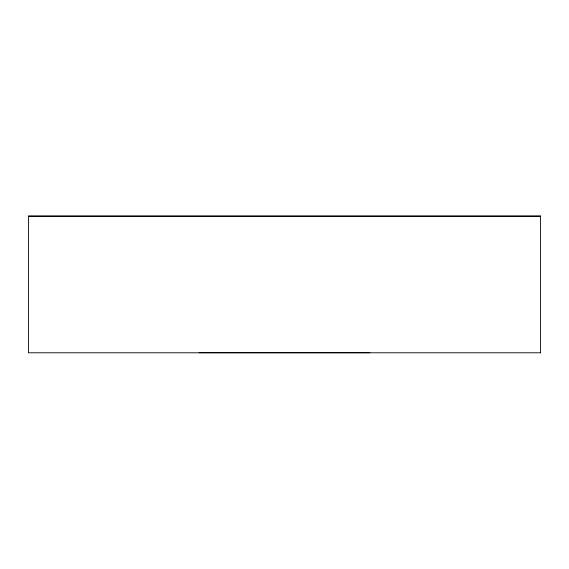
<?xml version="1.0" encoding="UTF-8"?>
<svg xmlns="http://www.w3.org/2000/svg" width="569" height="569" viewBox="0 0 569 569"><rect width="100%" height="100%" fill="white"/><g stroke="black" fill="none" stroke-linecap="round" stroke-linejoin="round"><path stroke-width="0.85" d="M28.45 216.142L540.55 216.142L28.45 216.142L28.45 352.787L540.55 352.787M199.15 352.702L369.85 352.702M540.55 216.142L540.55 352.858"/></g></svg>
